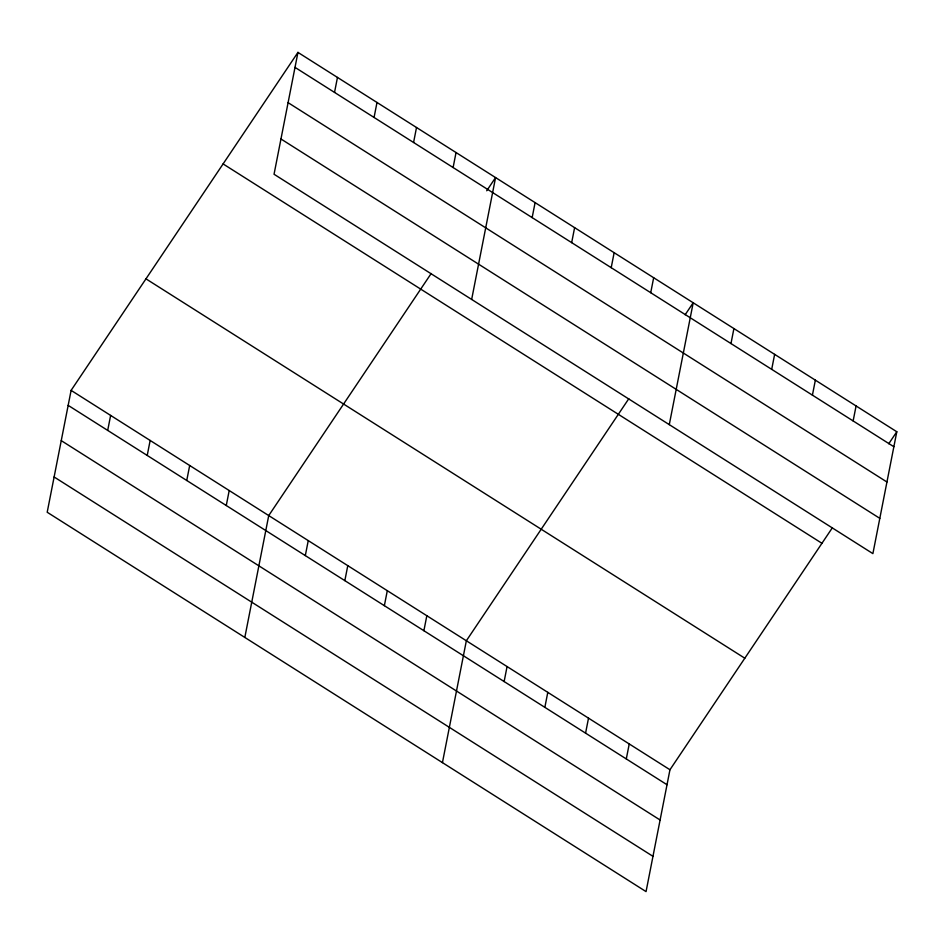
<?xml version="1.0" encoding="UTF-8"?>
<svg xmlns="http://www.w3.org/2000/svg" width="944" height="944" viewBox="0 0 944 944"><rect width="100%" height="100%" fill="white"/><g stroke="black" fill="none" stroke-linecap="round" stroke-linejoin="round"><path stroke-width="1.42" d="M297.95 52.392L274.043 174.251L872.893 553.621L896.8 431.75L297.95 52.392L71.107 390.379L47.2 512.25L646.05 891.608L669.957 769.749L832.407 527.708M107.699 430.405L110.637 415.419M147.217 455.445L150.155 440.459M186.747 480.484L189.685 465.498M226.265 505.524L229.203 490.538M334.53 92.418L337.468 77.432M244.826 637.436L268.733 515.577L431.172 273.524M374.06 117.445L376.998 102.471M305.313 555.591L308.251 540.617M413.578 142.485L416.516 127.511M344.843 580.631L347.781 565.645M453.108 167.525L456.046 152.539M384.361 605.67L387.3 590.684M471.658 299.437L495.565 177.578L486.715 190.771M423.891 630.71L426.83 615.724M532.156 217.604L535.095 202.618M442.441 762.622L466.348 640.764L628.798 398.722M571.675 242.643L574.613 227.657M504.131 681.544L507.07 666.558M611.205 267.683L614.143 252.697M544.853 707.339L547.791 692.353M650.723 292.711L653.661 277.737M585.575 733.134L588.513 718.16M669.284 424.635L693.191 302.776L685.143 314.765M626.297 758.929L629.235 743.955M730.975 343.557L733.913 328.571M771.696 369.352L774.635 354.366M812.418 395.147L815.356 380.161M853.14 420.941L856.078 405.955M888.752 443.751L896.8 431.75M295.012 67.378L893.862 446.736M288.085 102.648L886.935 482.006M280.958 138.98L879.808 518.35M223.091 163.926L821.941 543.296M145.966 278.846L744.816 658.216M71.107 390.379L669.957 769.749M68.169 405.365L667.019 784.735M61.254 440.636L660.104 820.006M54.115 476.98L652.977 856.338"/></g></svg>
